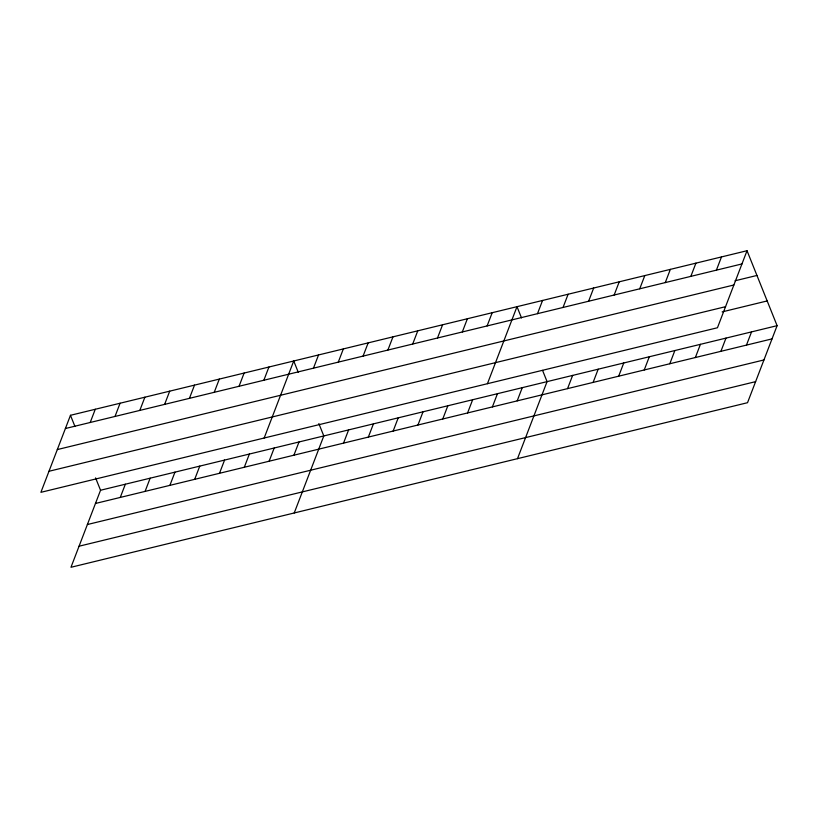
<?xml version="1.0" encoding="UTF-8"?>
<svg xmlns="http://www.w3.org/2000/svg" width="818" height="818" viewBox="0 0 818 818"><rect width="100%" height="100%" fill="white"/><g stroke="black" fill="none" stroke-linecap="round" stroke-linejoin="round"><path stroke-width="1.23" d="M70.471 415.299L40.9 492.324L717.458 327.752L747.028 250.717L70.471 415.299L74.98 426.536M90.205 422.477L95.277 409.256M115.011 416.444L120.082 403.223M95.573 477.886L100.542 490.248L70.972 567.283L747.529 402.701L777.1 325.676L747.028 250.717M139.817 410.411L144.888 397.19M120.266 497.436L125.348 484.215M164.623 404.378L169.704 391.157M145.083 491.403L150.154 478.182M189.428 398.346L194.51 385.125M169.888 485.371L174.96 472.15M214.234 392.303L219.316 379.092M194.694 479.328L199.766 466.107M239.05 386.27L244.122 373.049M219.5 473.295L224.572 460.074M263.856 380.237L268.928 367.016M244.306 467.262L249.378 454.041M264.163 438.019L293.734 360.983L298.243 372.231M269.112 461.229L274.194 448.008M313.468 368.172L318.539 354.951M293.918 455.197L298.999 441.976M338.274 362.139L343.345 348.918M294.235 512.968L323.805 435.943L318.846 423.571M363.08 356.096L368.161 342.885M343.54 443.121L348.611 429.9M387.885 350.063L392.967 336.842M368.345 437.088L373.417 423.867M412.701 344.03L417.773 330.809M393.151 431.055L398.223 417.834M437.507 337.998L442.579 324.777M417.957 425.023L423.029 411.802M462.313 331.965L467.385 318.744M442.763 418.99L447.845 405.769M487.119 325.932L492.191 312.711M467.569 412.947L472.651 399.736M487.426 383.703L516.996 306.678L521.516 317.916M492.385 406.914L497.456 393.693M537.487 313.672L542.559 300.451M517.191 400.881L522.262 387.66M563.04 307.456L568.121 294.235M517.497 458.663L547.068 381.628L542.559 370.38M588.602 301.239L593.674 288.018M567.549 388.632L572.631 375.411M614.165 295.022L619.236 281.801M593.111 382.415L598.183 369.194M639.717 288.805L644.799 275.584M618.674 376.198L623.745 362.977M665.279 282.588L670.351 269.367M644.226 369.981L649.308 356.76M690.842 276.372L695.913 263.151M669.789 363.765L674.86 350.544M716.394 270.155L721.476 256.934M695.351 357.548L700.423 344.327M720.903 351.331L725.985 338.11M746.466 345.104L751.538 331.893M65.399 428.52L741.957 263.938M735.045 280.779L756.957 275.451M57.311 449.573L733.869 284.991M48.988 471.27L725.546 306.689M722.141 311.893L767.182 300.932M100.542 490.248L777.1 325.676M95.461 503.469L772.028 338.887M87.383 524.532L763.94 359.951M79.049 546.22L755.617 381.648"/></g></svg>
